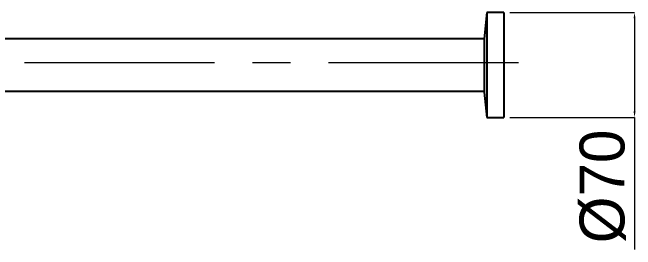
# Model space of a CAD drawing. Extents: x 0 to 3125, y 0 to 2290.
# Drawn here: x 946.8 to 1363.2, y 599.9 to 758 of the extents above; entities that cross this region are included whole.
import ezdxf

# ---------------------------------------------------------------- set-up
doc = ezdxf.new("R2010")
doc.units = 0
doc.header["$LTSCALE"] = 10
doc.header["$MEASUREMENT"] = 0
doc.header["$PDMODE"] = 3
doc.header["$PDSIZE"] = -10
doc.linetypes.add('CENTERX2', pattern=[20.32, 12.7, -2.54, 2.54, -2.54])
doc.layers.get('0').update_dxf_attribs({"linetype": 'CONTINUOUS'})
doc.layers.get('DEFPOINTS').update_dxf_attribs({"linetype": 'CONTINUOUS'})
doc.layers.add('中心线层', color=1, linetype='CENTERX2', lineweight=25)
doc.styles.add('Daelim Dimension', font='')
doc.styles.get('Daelim Dimension').set_extended_font_data('나눔고딕')
doc.dimstyles.new('DEFAULT', dxfattribs={"dimscale": 2, "dimtxt": 2, "dimasz": 2, "dimexe": 0, "dimexo": 2, "dimgap": 1, "dimtad": 1, "dimdec": 0, "dimzin": 9, "dimdsep": 46, "dimtxsty": 'Daelim Dimension', "dimcen": 0.5, "dimclrd": 5, "dimclre": 5, "dimclrt": 256, "dimadec": 1, "dimazin": 0, "dimtfac": 1, "dimtdec": 0, "dimtix": 1, "dimtmove": 0, "dimatfit": 3, "dimfxl": 1, "dimtolj": 1, "dimtzin": 1, "dimlwd": 9, "dimlwe": 9, "dimarcsym": 0})

# ---------------------------------------------------------------- blocks, each defined once
blk = doc.blocks.new('*D57')
at = {"color": 5, "lineweight": 9, "transparency": 16777216}
for p, q in [((1279.08, 758.03), (1362.49, 758.03)), ((1362.49, 754.03), (1362.49, 692.03)), ((1279.08, 688.03), (1362.49, 688.03)), ((1362.49, 688.03), (1362.49, 599.9))]:
    blk.add_line(p, q, dxfattribs=at)
at = {"color": 5, "transparency": 16777216}
for points in [[(1361.82, 754.03), (1363.15, 754.03), (1362.49, 758.03)], [(1361.82, 692.03), (1363.15, 692.03), (1362.49, 688.03)]]:
    blk.add_solid(points, dxfattribs=at)
at = {"layer": 'DEFPOINTS', "color": 0, "transparency": 16777216}
for p in [(1275.08, 758.03), (1275.08, 688.03), (1362.49, 688.03)]:
    blk.add_point(p, dxfattribs=at)
at = {"color": 7, "transparency": 16777216, "insert": (1341.32, 641.96), "char_height": 30, "attachment_point": 5, "rotation": 90, "style": 'Daelim Dimension'}
blk.add_mtext('\\A1;%%C70', dxfattribs=at)

msp = doc.modelspace()

# ---------------------------------------------------------------- linework, layer by layer
at = {"color": 7, "linetype": 'Continuous', "lineweight": 25}
for p, q in [((1263.7, 758.03), (1262, 740.42)), ((1275.08, 758.03), (1263.7, 758.03)), ((1263.7, 758.03), (1263.7, 688.03)), ((1275.08, 758.03), (1275.08, 688.03)), ((1262.08, 741.17), (1262.08, 704.78)), ((1262.08, 740.42), (768.54, 740.42)), ((768.54, 705.52), (1262.08, 705.52)), ((1262.08, 704.78), (1263.7, 688.03)), ((1263.7, 688.03), (1275.08, 688.03))]:
    msp.add_line(p, q, dxfattribs=at)
at = {"layer": '中心线层', "linetype": 'CENTERX2', "lineweight": 18}
msp.add_line((1284.95, 724.47), (596.05, 724.47), dxfattribs=at)

# ---------------------------------------------------------------- dimensions: what is measured, and where the dimension line sits
dim = msp.add_linear_dim(base=(1362.49, 688.03), p1=(1275.08, 758.03), p2=(1275.08, 688.03), angle=90, text='%%C<>', dimstyle='DEFAULT', override={"dimtxt": 15, "dimclrt": 7})
dim.commit()
dim.dimension.update_dxf_attribs({"geometry": '*D57', "text_midpoint": (1362.49, 641.96), "dimtype": 160})

doc.saveas('drawing.dxf')
